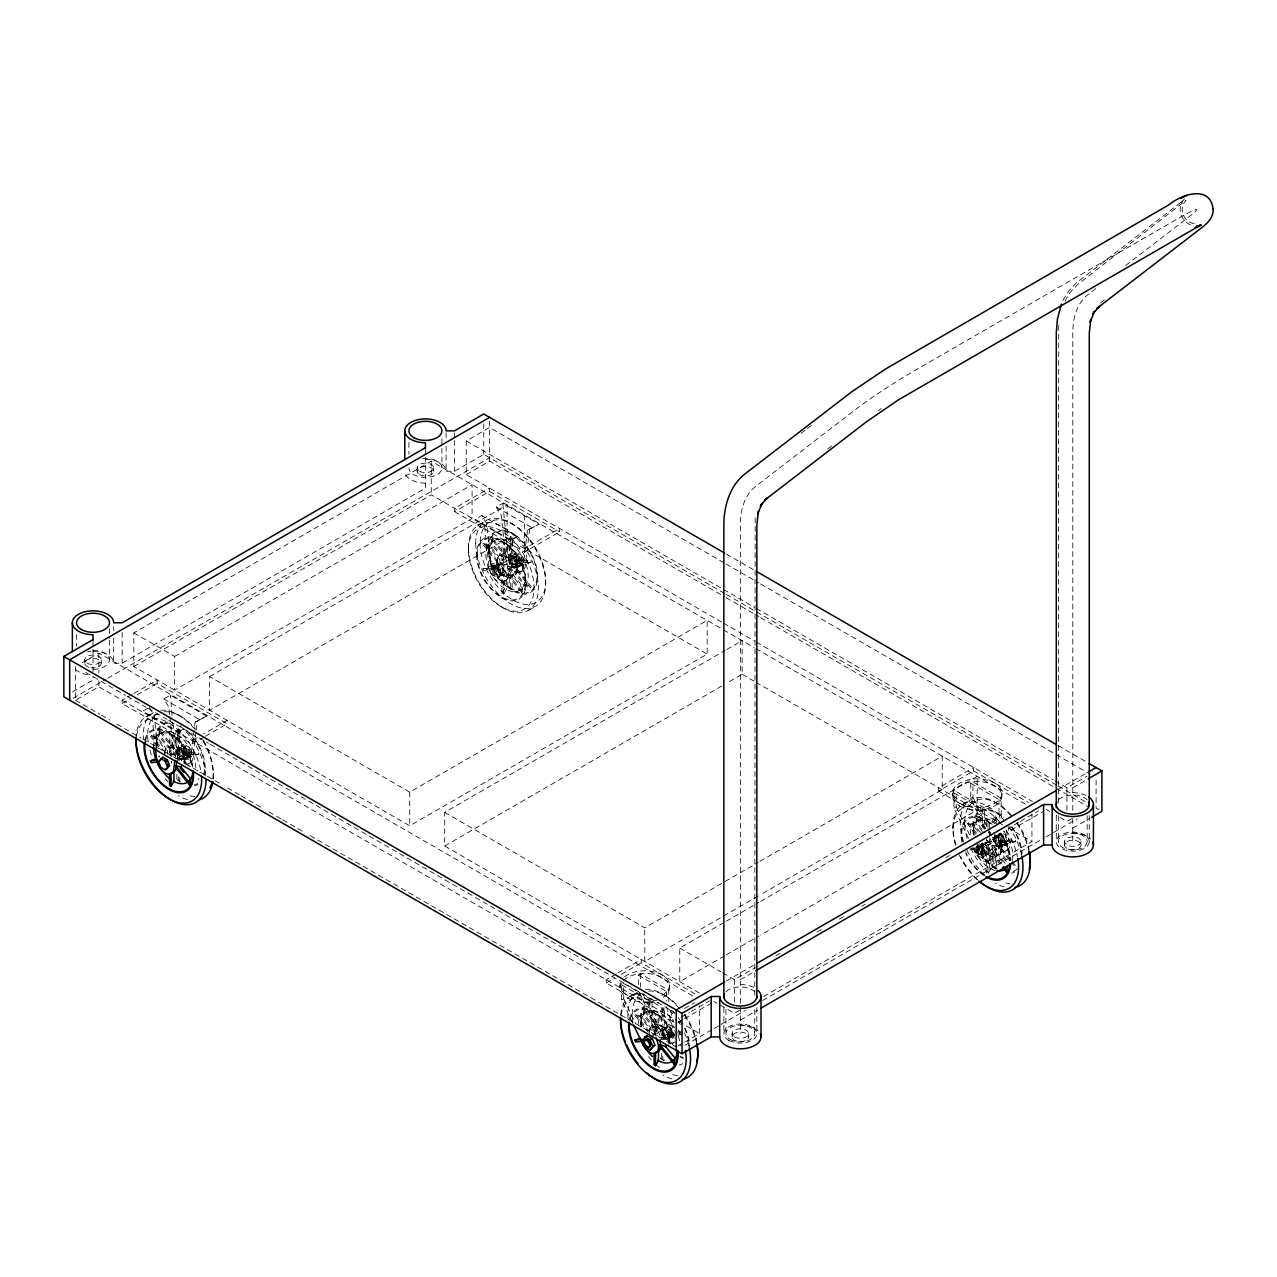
<?xml version="1.0" encoding="UTF-8"?>
<svg xmlns="http://www.w3.org/2000/svg" width="1277" height="1277" viewBox="0 0 1277 1277"><rect width="100%" height="100%" fill="white"/><g stroke="black" fill="none" stroke-linecap="round" stroke-linejoin="round"><path stroke-width="0.75" stroke-dasharray="5 3.75" d="M159.178 731.194L158.795 736.015L168.261 747.795L173.704 749.248L174.422 748.226L159.912 730.157L159.178 731.194L173.704 749.248M159.912 730.157L159.513 734.977L168.979 746.758L174.422 748.226M164.956 754.308L165.34 749.487L155.874 737.707L150.718 735.616L156.608 736.669L166.074 748.45L165.675 753.27L151.165 735.201M184.096 763.79L184.367 760.581L189.204 766.599M491.597 539.277L491.198 544.098L500.68 555.878L506.123 557.331L506.841 556.293L492.331 538.24L491.597 539.277L506.123 557.331M492.331 538.24L491.932 543.06L501.398 554.841L506.841 556.293M497.376 562.391L497.759 557.554L488.293 545.774L483.137 543.699L489.011 544.736L498.493 556.517L497.376 562.391L482.85 544.321M516.052 569.702L515.669 574.522L525.134 586.303L530.578 587.755L531.296 586.718L516.786 568.664L516.052 569.702L530.578 587.755M516.786 568.664L516.387 573.485L525.853 585.265L531.296 586.718M507.304 574.746L521.83 592.815L522.213 587.979L512.747 576.198L507.304 574.746L510.72 569.191L512.173 570.037L512.173 589.399L510.72 588.553L510.72 569.191M521.83 592.815L522.947 586.941L513.482 575.161L508.038 573.708L507.799 586.877L512.907 589.926M643.72 1010.49L643.321 1015.311L652.802 1027.091L658.246 1028.56L658.964 1027.522L644.454 1009.453L643.72 1010.49L658.246 1028.56M644.454 1009.453L644.055 1014.273L653.521 1026.054L658.964 1027.522M649.498 1033.604L649.881 1028.783L640.415 1017.003L635.26 1014.928L641.134 1015.965L650.616 1027.746L650.216 1032.566L635.707 1014.513M668.637 1043.101L668.909 1039.877L673.745 1045.895M755.154 517.744L754.771 995.661M991.383 835.605L976.873 817.535L975.74 823.394L984.04 833.705M976.873 817.535L976.474 822.356L984.759 832.668M1011.001 859.996L1001.328 847.96L1000.194 853.818L1007.298 862.661M1001.328 847.96L1000.929 852.781L1008.032 861.624M1058.713 325.427L1058.362 803.728M175.316 756.543L178.349 731.785L183.824 729.071M177.04 759.081L180.536 730.524M169.618 714.769L168.787 706.915L163.839 698.998L170.4 695.215L206.619 716.126L195.11 722.112L190.688 758.283A12.371 7.135 60 0 1 186.314 764.508M195.908 732.264L192.875 757.022A12.371 7.135 60 0 1 184.127 762.066M196.131 730.364L197.296 720.851M517.903 536.42L512.955 538.607L508.533 574.778A12.371 7.135 60 0 1 499.786 579.838A12.371 7.135 60 0 1 491.038 564.673L486.617 523.41L481.668 515.509L475.108 519.292L511.343 540.203L517.903 536.42L481.668 515.509M527.529 530.194L523.107 566.365A12.371 7.135 60 0 1 514.36 571.41A12.371 7.135 60 0 1 505.612 556.261L501.207 514.998L496.258 507.081L502.819 503.298L539.038 524.208L527.529 530.194L539.038 524.208M529.716 528.933L525.294 565.104A12.371 7.135 60 0 1 516.547 570.149A12.371 7.135 60 0 1 507.799 555L502.819 503.298M158.795 757.181L159.178 755.713L159.465 756.67M183.633 753.526L183.249 754.994L192.715 754.148L198.158 752.233L198.877 754.116L193.434 756.032L183.968 756.878L183.633 753.526L198.158 752.233M189.411 757.293L189.794 755.824L180.328 756.67L174.885 758.586L189.411 757.293L190.129 759.161L177.423 760.294M190.129 759.161L190.528 757.708L181.063 758.554L175.619 760.469M491.597 563.795L491.198 565.248L500.68 564.402L506.123 562.503L506.841 564.386L501.398 566.286L491.932 567.132L491.597 563.795L506.123 562.503M498.094 569.43L497.759 566.094L488.293 566.94L482.85 568.856L483.584 570.723L498.094 569.43L498.493 567.978L489.011 568.824L483.584 570.723M516.052 561.609L515.669 563.077L525.134 562.231L530.578 560.316L531.296 562.199L525.853 564.099L516.387 564.945L516.052 561.609L530.578 560.316M522.548 567.243L522.213 563.907L512.747 564.753L507.304 566.669L508.038 568.536L522.548 567.243L522.947 565.791L513.482 566.637L508.038 568.536M673.617 1032.343L668.174 1032.838L667.775 1034.29L673.458 1033.779M668.174 1032.838L668.51 1036.174L674.192 1035.663M969.929 849.859L982.636 848.726L982.3 845.39M982.636 848.726L983.035 847.274L973.553 848.12L968.126 850.035M1000.593 840.92L1000.194 842.373L1009.676 841.527L1015.119 839.612L1015.838 841.495L1010.394 843.411L1000.929 844.257L1000.593 840.92L1015.119 839.612M1007.09 846.539L1006.755 843.203L997.289 844.049L991.846 845.965L992.58 847.848L1007.09 846.539L1007.489 845.087L998.007 845.933L992.58 847.848M184.367 760.581L183.633 761.619L186.059 764.62M198.877 778.635L198.158 779.672M668.909 1039.877L668.174 1040.915L670.601 1043.932M975.851 834.152L967.391 823.617L968.126 822.58L973.553 824.048L981.853 834.36M1005.111 863.3L998.007 854.473L992.58 853.004L991.846 854.042L1000.322 864.577M1062.991 300.334L1068.737 290.853L1076.272 282.983L1181.113 202.165M1064.89 301.18L1070.334 292.162L1077.74 284.452L1186.03 200.25C1177.362 209.348 1184.402 224.066 1197.219 223.938M178.301 728.513L178.301 747.875L179.754 748.721L179.754 729.359L178.301 728.513L175.38 733.557L175.38 746.183L180.488 749.024M179.754 729.359L176.849 734.403L176.849 747.029M145.594 740.197A34.016 19.65 60 0 1 168.819 733.03L173.927 736.095L173.927 748.721L171.006 753.765L169.554 752.919L172.475 747.875L172.475 735.249M510.72 536.595L507.799 541.64L507.799 554.266L512.173 556.788L512.173 537.425L510.72 536.595L510.72 555.958L512.173 556.788M512.173 537.425L509.268 542.486L509.268 555.112M501.238 541.113L506.346 544.162L506.346 556.788L503.425 561.848L501.973 561.002L504.894 555.958L504.894 543.332M512.173 570.037L509.268 575.097L509.268 587.723M501.238 573.932L506.346 576.773L506.346 589.399L503.425 594.459L501.973 593.613L504.894 588.553L504.894 575.927M662.843 1007.808L659.922 1012.869L659.922 1025.495L664.295 1028.017L664.295 1008.654L662.843 1007.808L662.843 1027.171L664.295 1028.017M664.295 1008.654L661.39 1013.699L661.39 1026.325M653.361 1012.326L658.469 1015.391L658.469 1028.017L655.548 1033.061L654.095 1032.231L657.017 1027.171L657.017 1014.545M996.714 822.548L996.714 816.737L995.262 815.891L992.341 820.935L992.341 824.543M993.809 821.781L996.714 816.737M995.262 848.503L992.341 853.547L992.341 866.173L996.714 868.695L996.714 849.349L995.262 848.503L995.996 868.392M996.714 849.349L993.809 854.393L993.809 867.019M179.035 749.024L183.776 744.124L188.868 747.077L191.422 753.653L188.868 757.277L186.681 758.554L181.589 755.601L179.035 749.024L183.776 744.124M186.681 758.554L191.422 753.653M491.038 569.734L495.412 565.36L499.786 567.882L501.973 573.517L499.786 576.629L497.599 577.89L493.225 575.368L491.038 569.734L495.412 565.36M511.454 557.107L516.179 552.207L521.287 555.16L523.841 561.736L521.287 565.36L519.101 566.621L513.992 563.684L511.454 557.107L516.179 552.207M497.599 577.89L501.973 573.517M519.101 566.621L523.841 561.736M668.669 1024.377L666.482 1027.49L668.669 1033.125L673.043 1035.647L670.856 1036.908L666.482 1034.386L664.295 1028.751L668.669 1024.377L673.043 1026.9L674.687 1031.13M670.856 1036.908L675.23 1032.534M981.295 844.704L984.695 846.667L987.249 853.244L982.508 858.128L977.4 855.191L974.846 848.614L979.587 843.714M996.714 836.818L1001.088 832.444L1005.462 834.982L1007.649 840.617L1005.462 843.73L1003.275 844.991L998.901 842.469L996.714 836.818L1001.088 832.444M982.508 858.128L987.249 853.244M1003.275 844.991L1007.649 840.617M1184.497 198.845C1176.005 208.231 1180.634 222.421 1193.021 225.662M683.147 1058.569L680.274 1055.967M1180.826 202.452L1182.678 200.856M801.11 433.318L805.819 429.695M807.383 428.481L812.108 424.858M827.656 449.057L832.365 445.434M1095.794 288.522L1087.956 294.572A89.182 51.495 60 0 0 1072.776 333.185L1072.776 811.709M1125.612 265.568L1189.956 216.036A49.484 3.097 -32.5 0 0 1177.745 218.702L915.306 370.218A49.484 3.097 -32.5 0 0 857.537 407.954L755.537 486.489A89.182 51.495 60 0 0 740.357 525.102L740.357 1033.54M1100.487 303L1105.196 299.377M878.225 410.763L881.353 408.608M82.175 662.683L98.84 653.058L694.353 996.874M209.651 676.634L507.081 504.91L507.081 538.591L209.651 710.299L209.651 676.634L409.709 792.139L707.139 620.414L707.139 654.095L409.709 825.804L133.83 666.53L133.83 632.865L431.259 461.141L754.212 647.599M721.713 622.107L466.249 474.613L466.249 440.948L489.586 427.476L724.33 562.997M72.422 691.879L93.013 680.002L93.013 676.156M93.013 651.238A20.655 11.924 0 0 1 113.669 663.162L122.177 663.162L425.433 488.085L425.433 457.294M425.433 459.321A20.655 11.924 0 0 1 446.088 471.245L454.58 471.245L483.744 454.404L724.586 593.454M73.14 698.2L105.975 679.252M107.699 678.247L489.586 457.773M75.519 666.53L75.519 700.195L98.84 686.739L677.081 1020.578M133.83 666.53L431.259 494.806L707.139 654.095M466.249 474.613L489.586 461.141L724.33 596.678M174.662 656.426L472.091 484.717L472.091 518.382L174.662 690.107L174.662 656.426L133.83 632.865M132.169 694.433L122.177 700.195L122.177 703.563L192.157 743.98L203.809 737.244M133.83 693.475L157.167 680.002L157.167 683.371L227.146 723.772L227.146 720.404L203.809 733.876M122.177 703.563L130.493 698.758M137.166 694.911L157.167 683.371M489.586 491.453L489.586 488.085L454.58 508.278L454.58 511.646L489.586 491.453L559.565 531.855L559.565 528.486L524.576 548.679M147.621 708.368L142.689 711.209L178.924 732.12L183.84 729.279M146.264 716.684L153.559 712.486A49.484 28.573 60 0 0 143.439 738.729M478.683 524.767L485.978 520.569M512.955 538.607L510.768 539.868L506.346 576.039A12.371 7.135 60 0 1 497.599 581.099A12.371 7.135 60 0 1 488.852 565.95L484.43 524.671M195.11 722.112L206.619 716.126M177.391 748.721L178.86 747.875M496.689 564.37L498.158 563.524M509.81 556.804L511.279 555.958M197.153 737.723L192.157 740.612L192.157 743.98M170.017 755.361L184.989 746.71M495.54 567.419L517.408 554.793M205.485 736.27L227.146 723.772M454.58 511.646L524.576 552.047L559.565 531.855M181.589 745.401L186.681 748.338L188.868 747.077M513.992 553.468L519.101 556.421L521.287 555.16M493.225 566.621L497.599 569.143L499.786 567.882M493.225 575.368L495.412 574.107L499.786 576.629M181.589 755.601L183.776 754.34L188.868 757.277M513.992 563.684L516.179 562.423L521.287 565.36M179.211 759.576L189.108 753.861M499.658 574.57L521.527 561.944M183.585 759.432L185.037 758.586M502.883 575.081L504.335 574.251M516.004 567.515L517.456 566.669M188.134 763.949L190.321 762.688M503.776 581.705L505.963 580.444M520.553 572.032L522.74 570.771M528.167 610.486L535.462 606.272M699.237 992.963L444.699 846.012L444.699 812.348L724.937 650.552M726.661 649.562L742.129 640.623L742.129 674.288L726.661 683.227M444.699 846.012L724.937 684.217M444.699 812.348L644.773 927.852L758.235 862.342M759.959 861.337L942.203 756.128L942.203 789.793L759.959 895.017M616.216 973.888L606.224 979.667L606.224 983.035L672.787 1021.472M617.876 972.93L641.214 959.458L641.214 962.826L695.837 994.368M606.224 983.035L614.556 978.214M621.213 974.367L641.214 962.826M973.633 770.909L973.633 767.541L938.643 787.749L938.643 791.117L973.633 770.909L1028.24 802.451M758.235 896.007L644.773 961.517L644.773 927.852M724.458 955.914L679.763 981.726L679.763 948.045L724.458 922.249M726.182 921.244L758.841 902.392M760.565 901.402L977.192 776.336L977.192 810.001L760.565 935.067M632.706 1023.244L621.548 1000.019L621.548 984.822L623.735 983.561L651.988 999.859L651.988 1015.071L658.405 1036.669M638.324 984.631L638.324 975.133L640.511 973.872L668.765 990.186L668.765 1001.583M968.557 838.462L953.967 808.102L953.967 792.905L956.154 791.644L984.407 807.942L984.407 823.138L986.02 828.55M985.317 828.789L970.743 798.412L970.743 783.216L972.93 781.955L1001.184 798.269L1001.184 813.465L1002.253 817.072M621.548 1000.019L623.735 998.758L623.735 983.561M953.967 808.102L956.154 806.841L956.154 791.644M970.743 798.412L972.93 797.151L972.93 781.955M630.806 995.996L638.101 991.782A49.484 28.573 60 0 0 628.156 1019.876M963.225 804.079L970.52 799.865M726.182 954.925L758.841 936.057M621.548 984.822L649.801 1001.136L651.988 999.859M638.324 975.133L666.578 991.447L668.765 990.186M953.967 792.905L982.221 809.203L984.407 807.942M970.743 783.216L998.997 799.53L1001.184 798.269M655.149 1034.338L649.801 1016.332L651.988 1015.071M983.29 828.007L982.221 824.415L984.407 823.138M1000.067 818.334L998.997 814.726L1001.184 813.465M726.31 981.039L755.681 964.071M1058.074 789.489L1087.461 772.537M684.536 1008.527L694.528 1002.748M722.543 972.755L734.514 979.667L755.154 967.758M775.777 955.834L780.933 952.865M817.041 932.018L822.196 929.049M839.388 919.121L844.544 916.136M861.736 906.207L865.183 904.228M945.986 857.569L949.418 855.59M1054.85 780.774L1066.933 787.749L1086.935 776.193M740.357 979.667L755.856 970.712M1072.776 787.749L1086.488 779.816M661.933 1028.017L663.402 1027.171M981.231 843.682L982.683 842.836A6.193 3.576 60 0 0 983.928 851.695A6.193 3.576 60 0 0 990.138 851.152A6.193 3.576 60 0 0 984.647 842.66M995.805 835.254L994.352 836.1A6.193 3.576 60 0 1 1001.551 842.102A6.193 3.576 60 0 1 997.066 846.268A6.193 3.576 60 0 1 993.666 836.738M681.2 1017.178L689.532 1012.374M691.192 1011.416L709.533 1000.833M1018.615 822.372L1008.622 828.15L1008.622 831.519L1043.612 811.31M1020.275 821.414L1038.616 810.831M664.295 1028.751L666.482 1027.49M651.302 1036.541L666.61 1027.698M977.16 848.407L999.029 835.781M677.864 1022.478L682.86 1019.589M684.536 1018.631L711.193 1003.227L707.777 1001.264M977.4 844.975L982.508 847.928L984.695 846.667M666.482 1025.639L670.856 1028.161L673.043 1026.9M998.901 833.721L1003.275 836.243L1005.462 834.982M666.482 1034.386L668.669 1033.125M998.901 842.469L1001.088 841.192L1005.462 843.73M977.4 855.191L979.587 853.93L984.695 856.867M663.753 1038.871L670.728 1034.849M981.279 855.542L1003.147 842.916M668.126 1038.728L669.579 1037.898M987.424 854.393L988.877 853.547M1000.545 846.811L1001.998 845.965M672.676 1043.245L674.863 1041.984M988.318 861.001L990.505 859.74M1005.095 851.328L1007.282 850.067M677.864 1046.039L682.86 1043.149M684.536 1042.192L699.525 1033.54L699.525 1005.813M739.67 1010.362L734.514 1013.331L713.987 1001.487M763.742 996.459L1031.944 841.623L1031.944 813.88M1071.93 818.525L1066.933 821.414L1056.574 815.428M684.839 1045.384L712.486 1029.422M714.21 1028.416L719.398 1025.431M721.122 1024.425L745.321 1010.474M762.592 1000.498L1044.251 837.872M1045.991 836.882L1077.086 818.924M740.357 1020.068L757.58 1010.123M1072.776 828.15L1089.919 818.238M170.064 755.697L173.704 754.42L174.422 756.303L170.799 756.622M976.474 846.428L985.94 845.582L991.383 843.682L990.665 841.798L981.422 844.049M679.061 1032.806L682.7 1031.545M660.161 1039.765L665.588 1037.85L673.171 1037.179M677.975 1035.328L683.418 1033.412M492.331 565.679L506.841 564.386M516.786 563.492L531.296 562.199M482.85 568.856L497.376 567.547M507.304 566.669L521.83 565.36M170.064 754.739L173.704 754.42M184.367 755.409L198.877 754.116M985.206 842.293L990.665 841.798M980.497 844.656L991.383 843.682M1001.328 842.788L1015.838 841.495M976.458 847.337L981.917 846.859M991.846 845.965L1006.372 844.672M652.786 1034.21L658.246 1033.716L658.964 1035.599L655.34 1035.918M675.437 1032.183L680.88 1031.704M668.909 1034.705L679.795 1033.747M674.336 1035.136L664.87 1035.982L659.427 1037.882L673.953 1036.589M663.785 1039.446L672.867 1038.632M967.391 823.617L972.835 825.086L981.119 835.381M991.846 854.042L997.289 855.51L1004.392 864.337M679.795 1056.973L683.418 1057.947L681.008 1054.93M995.262 835.254L996.714 836.1M986.514 840.298L987.967 841.144M726.31 554.042L755.681 571.011M1058.074 745.592L1087.461 762.561M726.054 564.003L758.857 582.935M760.581 583.94L1090.271 774.277M466.249 440.948L721.713 588.426M723.436 589.431L754.515 607.373M756.239 608.363L1053.126 779.768M726.31 594.459L1056.35 785.004M1058.074 785.993L1087.461 802.962M1099.018 809.634L1096.097 807.942L1096.097 777.166M726.054 597.668L758.857 616.599M760.581 617.605L1088.547 806.952M723.436 623.096L754.515 641.038M756.239 642.028L1032.423 801.477M1046.23 809.458L1049.678 811.454M755.936 648.588L1026.82 804.989M496.258 507.081L532.477 527.992M995.262 802.307L997.449 803.568M510.72 523.011L512.907 524.272M742.129 674.288L754.212 681.264M755.936 682.253L1003.499 825.197M1007.984 827.783L1031.944 841.623M938.643 791.117L994.959 823.633M985.78 820.409L990.888 823.473M994.528 834.727L997.449 836.403M508.533 554.585L512.907 557.107M985.78 853.244L990.888 856.069L990.888 868.695L987.967 873.755L987.967 854.393L986.514 853.547L986.514 872.909L989.436 867.865L989.436 855.239M993.075 866.716L997.449 869.238M501.238 606.767L503.425 608.028M679.763 948.045L720.835 971.765M163.839 698.998L200.058 719.925M662.843 994.24L665.03 995.501M178.301 714.928L180.488 716.189M85.878 672.516L125.577 695.438M127.301 696.428L146.28 707.394M148.004 708.384L167 719.35M168.724 720.34L208.422 743.262M210.146 744.268L674.479 1012.342M678.821 1021.584L699.525 1033.54M660.656 1025.798L665.03 1028.32M75.519 700.195L99.686 714.146M101.41 715.152L110.03 720.132M116.941 724.123L141.108 738.074M142.832 739.064L156.64 747.045M158.364 748.035L179.083 759.991M185.979 763.981L198.063 770.957M199.787 771.947L220.506 783.918M227.418 787.893L239.501 794.869M241.225 795.874L261.929 807.83M268.84 811.821L280.924 818.796M282.648 819.786L303.367 831.742M310.263 835.733L676.203 1047.012M660.656 1058.633L664.295 1060.628L664.295 1056.749M1012.214 861.512L1015.838 866.029L1015.119 867.051L1011.48 862.55M976.139 818.573L984.615 829.108M1000.593 848.997L1010.267 861.033M968.126 822.58L976.586 833.131M992.58 853.004L1002.253 865.056M483.584 543.284L498.094 561.353M508.038 573.708L522.548 591.778M634.972 1015.55L648.285 1032.103M150.431 736.238L160.104 748.29M149.249 707.426L154.198 715.328L157.566 746.774M972.93 797.151L991.798 836.451M989.611 837.712L991.335 841.288A12.371 7.135 60 0 0 1003.275 851.887A12.371 7.135 60 0 0 1006.484 839.931L1003.802 830.928M956.154 806.841L970.743 837.201M972.851 847.401L974.559 850.977A12.371 7.135 60 0 0 986.514 861.56A12.371 7.135 60 0 0 989.707 849.62L986.498 838.813M643.081 994.432L661.103 1031.944A12.371 7.135 60 0 0 673.043 1042.543M639.186 992.117L658.916 1033.205A12.371 7.135 60 0 0 662.109 1038.76M623.735 998.758L635.754 1023.771M1003.275 836.243L1005.462 841.878M998.901 835.557L1001.088 841.192M982.508 847.928L985.062 854.505M977.033 847.353L979.587 853.93M519.101 556.421L521.654 562.997M513.641 555.846L516.179 562.423M497.599 569.143L499.786 574.778M493.225 568.473L495.412 574.107M670.856 1028.161L673.043 1033.795M186.681 748.338L189.235 754.915M181.222 747.763L183.776 754.34M1005.989 829.667L1008.67 838.67A12.371 7.135 60 0 1 1005.462 850.626A12.371 7.135 60 0 1 993.522 840.027M989.228 839.356L991.894 848.359A12.371 7.135 60 0 1 988.701 860.299A12.371 7.135 60 0 1 976.745 849.716M670.361 1010.793L673.57 1021.584M666.578 1006.643L673.522 1030.06M172.028 715.471L170.4 695.215M172.858 723.341L175.38 746.917A12.371 7.135 60 0 0 181.877 760.422M169.841 716.732L173.193 748.178A12.371 7.135 60 0 0 175.763 756.798M152.011 716.589L155.171 746.071M1089.265 815.7L1089.265 841.623A16.489 9.53 0 0 1 1064.523 849.859A16.489 9.53 0 0 1 1064.523 833.37A16.489 9.53 0 0 1 1089.265 841.623M1087.19 815.7L1087.19 841.623A14.414 8.316 0 0 1 1065.561 848.822A14.414 8.316 0 0 1 1065.561 834.408A14.414 8.316 0 0 1 1087.19 841.623M1081.012 841.623A8.253 4.757 0 0 1 1068.641 845.741A8.253 4.757 0 0 1 1068.641 837.489A8.253 4.757 0 0 1 1081.012 841.623L1081.012 844.991A8.253 4.757 0 0 1 1068.641 849.109A8.253 4.757 0 0 1 1068.641 840.857A8.253 4.757 0 0 1 1081.012 844.991M1072.776 818.525L1072.776 841.623M1066.933 787.749L1066.933 811.518M1064.523 841.623L1064.523 844.991M1058.362 815.684L1058.362 841.623M1056.271 815.684L1056.271 841.623M1009.836 857.027L1009.836 860.395M1001.934 793.161L1001.934 795.81M1001.822 843.985L1001.822 849.029M998.997 799.53L998.997 814.726M995.262 815.891L995.262 821.702M989.436 822.627L989.436 829.842M989.436 831.646L989.436 835.254M987.967 827.592L987.967 821.781L986.514 820.935L986.514 826.746M982.221 809.203L982.221 824.415M973.393 827.56L973.393 832.62A27.839 16.074 60 0 1 996.922 823.904M952.977 826.73L952.977 829.252M952.45 793.161L952.45 795.81M756.846 1007.617L756.846 1033.54M754.771 1009.612L754.771 1033.54M748.593 1033.54L748.593 1036.908A8.253 4.757 0 0 1 736.222 1041.026A8.253 4.757 0 0 1 736.222 1032.774A8.253 4.757 0 0 1 748.593 1036.908M734.514 979.667L734.514 1003.435M732.104 1033.54L732.104 1036.908M725.943 1009.612L725.943 1033.54M723.851 1007.617L723.851 1033.54M669.515 985.094L669.515 987.728M669.403 1035.902L669.403 1040.947M666.578 991.447L666.578 1000.945M662.843 1055.903L662.843 1059.782M661.39 1053.525L661.39 1058.936M655.548 1033.061L655.548 1013.699L654.095 1012.869L654.095 1032.231M649.801 1001.136L649.801 1016.332M640.974 1019.493L640.974 1024.537A27.839 16.074 60 0 1 653.122 1010.554A27.839 16.074 60 0 1 674.575 1027.857M640.511 973.872L640.511 987.169M620.031 985.094L620.031 987.728M545.71 581.099L545.71 583.621M525.294 577.731L525.294 582.775M524.576 515.014L524.576 552.047M517.281 564.673L517.281 569.734M503.425 561.848L503.425 542.486L501.973 541.64L501.973 561.002M503.425 594.459L503.425 575.097L501.973 574.251L501.973 593.613M496.865 561.305A12.371 7.135 60 0 0 509.986 577.635A12.371 7.135 60 0 0 509.986 560.14A12.371 7.135 60 0 0 496.865 561.305L496.865 566.365A6.193 3.576 60 0 0 503.425 574.522A6.193 3.576 60 0 0 503.425 565.775A6.193 3.576 60 0 0 496.865 566.365M489.586 421.218L489.586 461.141M488.852 548.264A34.016 19.65 60 0 0 524.943 593.151A34.016 19.65 60 0 0 524.943 545.04A34.016 19.65 60 0 0 488.852 548.264L488.852 553.324A27.839 16.074 60 0 0 518.366 590.038A27.839 16.074 60 0 0 518.366 550.674A27.839 16.074 60 0 0 488.852 553.324M483.744 423.629L483.744 454.404M468.436 547.418A49.484 28.573 60 0 0 520.92 612.721A49.484 28.573 60 0 0 520.92 542.741A49.484 28.573 60 0 0 468.436 547.418L468.436 549.956A46.387 26.785 60 0 0 517.648 611.156A46.387 26.785 60 0 0 517.648 545.55A46.387 26.785 60 0 0 468.436 549.956M454.58 432.759L454.58 438.538M454.58 440.453L454.58 471.245M446.088 432.759L446.088 438.538M446.088 446.232L446.088 471.245M441.922 438.634L441.922 446.439M441.922 448.387L441.922 467.877M433.669 467.877L433.669 471.245M431.259 461.141L431.259 494.806M425.433 449.6L425.433 456.24M417.18 467.877L417.18 471.245M409.709 792.139L409.709 825.804M408.927 442.528L408.927 454.229M213.291 773.016L213.291 775.538M184.862 756.607L184.862 761.651A12.371 7.135 60 0 0 174.965 745.928A12.371 7.135 60 0 0 167.67 754.34M179.754 777.454L179.754 781.316M178.301 776.608L178.301 780.486M176.849 774.229L176.849 779.64M171.006 753.765L171.006 734.403L169.554 733.557L169.554 752.919M156.433 740.181L156.433 745.241M122.177 632.386L122.177 663.162M113.669 626.608L113.669 630.455M113.669 638.149L113.669 663.162M109.503 628.603L109.503 638.356M109.503 640.304L109.503 659.794A16.489 9.53 0 0 1 93.013 669.324M101.25 659.794L101.25 663.162M98.84 653.058L98.84 672.867M98.84 680.785L98.84 686.739M93.013 641.517L93.013 647.295M93.013 649.211L93.013 674.224M84.761 659.794L84.761 663.162M76.508 634.461L76.508 646.146M425.433 483.169A20.655 11.924 0 0 1 404.777 471.245M87.666 674.687A20.655 11.924 0 0 1 73.06 666.259M87.666 651.653A20.655 11.924 0 0 1 91.21 651.286M88.879 667.28A8.253 4.757 0 0 1 88.273 659.267A8.253 4.757 0 0 1 101.138 662.332A8.253 4.757 0 0 1 90.875 667.759M93.013 650.28A16.489 9.53 0 0 1 109.503 659.794M422.559 458.507A16.489 9.53 0 0 1 441.81 466.775A16.489 9.53 0 0 1 426.39 477.39A16.489 9.53 0 0 1 408.927 467.877M726.07 991.734A16.489 9.53 0 0 1 754.643 991.734M740.357 984.567A20.655 11.924 0 0 1 754.962 988.063M1058.489 799.817A16.489 9.53 0 0 1 1087.062 799.817M1072.776 792.65A20.655 11.924 0 0 1 1087.381 796.146M1072.776 833.051A20.655 11.924 0 0 1 1090.654 839.021M740.357 1024.984A20.655 11.924 0 0 1 758.235 1030.938M977.288 879.869A46.387 26.785 60 0 1 958.005 852.302M955.483 845.182A46.387 26.785 60 0 1 963.624 807.463A46.387 26.785 60 0 1 1000.945 823.346M1006.244 830.385A46.387 26.785 60 0 1 1017.466 856.675M977.671 879.598A49.484 28.573 60 0 1 960.623 856.324M955.898 844.576A49.484 28.573 60 0 1 964.167 803.568A49.484 28.573 60 0 1 1004.329 820.648M1008.75 826.411A49.484 28.573 60 0 1 1021.776 855.989M1004.313 886.972A49.484 28.573 60 0 1 995.262 883.125M984.95 875.383A49.484 28.573 60 0 1 965.62 847.098M963.736 842.054A49.484 28.573 60 0 1 970.983 799.61A49.484 28.573 60 0 1 1011.623 816.45M1017.083 823.729A49.484 28.573 60 0 1 1029.054 851.775M1009.995 883.7A46.387 26.785 60 0 1 1005.941 882.95M988.957 873.149A46.387 26.785 60 0 1 969.674 845.566M967.136 838.446A46.387 26.785 60 0 1 975.293 800.727A46.387 26.785 60 0 1 1012.597 816.61M1016.923 822.212A46.387 26.785 60 0 1 1029.134 849.939M995.884 868.264A34.016 19.65 60 0 1 976.618 843.315M974.207 835.222A34.016 19.65 60 0 1 1003.674 818.222M1011.592 827.145A34.016 19.65 60 0 1 1021.504 855.351M1017.162 868.759A34.016 19.65 60 0 1 1011.24 872.175M996.491 868.344A27.839 16.074 60 0 1 976.027 845.502M1004.009 831.391A27.839 16.074 60 0 1 1012.086 860.842M995.342 835.525A12.371 7.135 60 0 1 999.252 854.696A12.371 7.135 60 0 1 984.631 841.719M988.701 832.7A12.371 7.135 60 0 1 990.808 832.923M992.421 837.217A12.371 7.135 60 0 1 996.347 856.372A12.371 7.135 60 0 1 981.71 843.395M995.246 870.563A27.839 16.074 60 0 1 973.106 847.194M970.472 834.296A27.839 16.074 60 0 1 995.246 826.65M1001.088 833.067A27.839 16.074 60 0 1 1009.548 860.81M984.216 875A34.016 19.65 60 0 1 965.604 851.663M962.539 841.958A34.016 19.65 60 0 1 992.006 824.958M999.923 833.881A34.016 19.65 60 0 1 1009.788 860.235M995.837 869.078A35.054 20.24 60 0 1 977.4 846.699M973.505 835.046A35.054 20.24 60 0 1 1003.866 817.519M1012.007 826.714A35.054 20.24 60 0 1 1022.175 853.866M1014.976 871.808A35.054 20.24 60 0 1 1011.655 873.101M984.168 875.814A35.054 20.24 60 0 1 965.731 853.435M961.836 841.782A35.054 20.24 60 0 1 992.197 824.256M1000.354 833.45A35.054 20.24 60 0 1 1010.522 860.602M982.141 843.395A6.193 3.576 60 0 1 988.43 849.684A6.193 3.576 60 0 1 985.078 854.441A6.193 3.576 60 0 1 979.954 846.507M980.097 845.278A6.193 3.576 60 0 1 980.544 844.32M620.957 1015.47A46.387 26.785 60 0 1 673.825 1022.302M678.231 1029.741A46.387 26.785 60 0 1 681.152 1035.998M620.75 1014.545A49.484 28.573 60 0 1 644.741 994.176M669.547 1009.899A49.484 28.573 60 0 1 673.043 1013.954M678.39 1021.408A49.484 28.573 60 0 1 680.29 1024.569M684.472 1032.79A49.484 28.573 60 0 1 689.357 1047.906M671.894 1078.889A49.484 28.573 60 0 1 662.843 1075.042M645.348 989.547A49.484 28.573 60 0 1 679.204 1008.367M684.664 1015.646A49.484 28.573 60 0 1 696.635 1043.692M677.576 1075.617A46.387 26.785 60 0 1 670.17 1073.749M659.331 1067.38A46.387 26.785 60 0 1 656.538 1065.066M651.158 1059.687A46.387 26.785 60 0 1 648.62 1056.717M633.009 1023.1A46.387 26.785 60 0 1 641.836 993.203M648.62 991.096A46.387 26.785 60 0 1 677.576 1005.622M684.504 1014.146A46.387 26.785 60 0 1 696.715 1041.872M663.465 1060.197A34.016 19.65 60 0 1 660.337 1057.899M641.788 1027.155A34.016 19.65 60 0 1 658.804 1002.956M671.255 1010.139A34.016 19.65 60 0 1 675.964 1014.944M678.119 1017.641A34.016 19.65 60 0 1 682.046 1023.547M684.488 1028.288A34.016 19.65 60 0 1 689.085 1047.268M678.31 1036.03A27.839 16.074 60 0 1 680.29 1045.767M651.908 1030.842A12.371 7.135 60 0 1 662.923 1027.458A12.371 7.135 60 0 1 668.238 1045.32M649.291 1030.092A12.371 7.135 60 0 1 657.735 1027.49A12.371 7.135 60 0 1 666.195 1039.845M638.133 1024.282A27.839 16.074 60 0 1 653.473 1012.932A27.839 16.074 60 0 1 674.783 1036.062M630.136 1019.509A34.016 19.65 60 0 1 650.232 1010.761A34.016 19.65 60 0 1 674.192 1038.249M641.086 1026.963A35.054 20.24 60 0 1 655.548 1001.455M685.079 1028.129A35.054 20.24 60 0 1 689.756 1045.799M682.557 1063.725A35.054 20.24 60 0 1 679.236 1065.034M629.417 1018.886A35.054 20.24 60 0 1 648.844 1009.357A35.054 20.24 60 0 1 673.426 1034.865M623.336 980.576A24.742 14.286 0 0 1 659.826 976.394A24.742 14.286 0 0 1 662.268 997.832M657.144 1000.099A24.742 14.286 0 0 1 628.045 998.263A24.742 14.286 0 0 1 622.346 981.694M624.501 976.889A24.742 14.286 0 0 1 662.268 974.989A24.742 14.286 0 0 1 658.964 996.794M651.174 998.885A24.742 14.286 0 0 1 620.877 981.39M674.064 1041.952A12.371 7.135 60 0 1 668.749 1043.596M171.645 761.571A4.118 2.378 60 0 1 171.645 763.311M171.15 761.315A6.193 3.576 60 0 1 171.597 762.784M194.998 796.417A46.387 26.785 60 0 1 188.98 795.571M167.941 781.827A46.387 26.785 60 0 1 165.34 778.922M151.388 754.771A46.387 26.785 60 0 1 149.664 749.216M148.18 742.017A46.387 26.785 60 0 1 157.294 713.891M164.079 711.8A46.387 26.785 60 0 1 195.636 729.231M203.681 740.676A46.387 26.785 60 0 1 212.573 780.486M187.352 799.594A49.484 28.573 60 0 1 178.301 795.747M160.806 710.251A49.484 28.573 60 0 1 194.663 729.071M203.043 741.059A49.484 28.573 60 0 1 213.099 779.64M136.016 739.351A49.484 28.573 60 0 1 158.476 714.593M180.073 725.751A49.484 28.573 60 0 1 205.868 776.161M136.431 736.175A46.387 26.785 60 0 1 168.532 722.766A46.387 26.785 60 0 1 201.127 772.872M168.819 733.03A34.016 19.65 60 0 1 192.061 767.03M153.511 746.917A27.839 16.074 60 0 1 172.555 735.201A27.839 16.074 60 0 1 192.843 768.147M164.446 753.238A12.371 7.135 60 0 1 172.06 747.604A12.371 7.135 60 0 1 181.653 760.549M156.816 749.902A27.839 16.074 60 0 1 174.183 732.87A27.839 16.074 60 0 1 195.796 767.956M180.488 781.859A34.016 19.65 60 0 1 177.343 779.8M157.247 747.843A34.016 19.65 60 0 1 174.263 723.644M186.713 730.843A34.016 19.65 60 0 1 203.729 774.676M197.504 783.535A34.016 19.65 60 0 1 194.28 784.796M144.876 739.575A35.054 20.24 60 0 1 168.819 732.184A35.054 20.24 60 0 1 192.763 767.222M156.544 747.668A35.054 20.24 60 0 1 172.523 722.383M189.363 732.487A35.054 20.24 60 0 1 204.432 775.299M198.015 784.429A35.054 20.24 60 0 1 194.695 785.722M87.171 663.162A8.253 4.757 0 0 0 100.979 661.023A8.253 4.757 0 0 0 90.875 655.197A8.253 4.757 0 0 0 87.171 663.162M419.59 474.613A8.253 4.757 0 0 0 433.398 472.474A8.253 4.757 0 0 0 423.294 466.648A8.253 4.757 0 0 0 419.59 474.613M419.59 471.245A8.253 4.757 0 0 0 433.398 469.106A8.253 4.757 0 0 0 423.294 463.28A8.253 4.757 0 0 0 419.59 471.245M728.688 1040.276A16.489 9.53 0 0 0 756.287 1035.998A16.489 9.53 0 0 0 736.079 1024.346A16.489 9.53 0 0 0 728.688 1040.276M730.157 1039.414A14.414 8.316 0 0 0 754.276 1035.695A14.414 8.316 0 0 0 736.621 1025.495A14.414 8.316 0 0 0 730.157 1039.414M734.514 1036.908A8.253 4.757 0 0 0 748.322 1034.769A8.253 4.757 0 0 0 738.218 1028.943A8.253 4.757 0 0 0 734.514 1036.908M979.22 848.614A4.118 2.378 60 0 0 983.593 854.058A4.118 2.378 60 0 0 983.593 848.215A4.118 2.378 60 0 0 979.22 848.614M998.183 837.664A4.118 2.378 60 0 0 1002.557 843.107A4.118 2.378 60 0 0 1002.557 837.281A4.118 2.378 60 0 0 998.183 837.664M977.033 849.875A4.118 2.378 60 0 0 981.406 855.319A4.118 2.378 60 0 0 981.406 849.476A4.118 2.378 60 0 0 977.033 849.875M976.314 850.29A4.118 2.378 60 0 0 980.688 855.734A4.118 2.378 60 0 0 980.688 849.907A4.118 2.378 60 0 0 976.314 850.29M994.528 839.771A4.118 2.378 60 0 0 998.901 845.214A4.118 2.378 60 0 0 998.901 839.388A4.118 2.378 60 0 0 994.528 839.771M982.875 846.507A4.118 2.378 60 0 0 987.249 851.951A4.118 2.378 60 0 0 987.249 846.108A4.118 2.378 60 0 0 982.875 846.507M981.406 847.353A4.118 2.378 60 0 0 985.78 852.797A4.118 2.378 60 0 0 985.78 846.954A4.118 2.378 60 0 0 981.406 847.353M994.528 838.095A6.193 3.576 60 0 0 1001.088 846.252A6.193 3.576 60 0 0 1001.088 837.504A6.193 3.576 60 0 0 994.528 838.095M995.996 838.925A4.118 2.378 60 0 0 1000.37 844.368A4.118 2.378 60 0 0 1000.37 838.542A4.118 2.378 60 0 0 995.996 838.925M959.697 805.915A24.742 14.286 0 0 0 1001.088 799.498A24.742 14.286 0 0 0 970.791 782.003A24.742 14.286 0 0 0 959.697 805.915M959.697 803.265A24.742 14.286 0 0 0 1001.088 796.864A24.742 14.286 0 0 0 970.791 779.369A24.742 14.286 0 0 0 959.697 803.265M665.764 1029.581A4.118 2.378 60 0 0 670.138 1035.024A4.118 2.378 60 0 0 670.138 1029.198A4.118 2.378 60 0 0 665.764 1029.581M660.656 1030.842A6.193 3.576 60 0 0 667.217 1039.015A6.193 3.576 60 0 0 667.217 1030.268A6.193 3.576 60 0 0 660.656 1030.842M662.109 1031.688A4.118 2.378 60 0 0 666.482 1037.132A4.118 2.378 60 0 0 666.482 1031.305A4.118 2.378 60 0 0 662.109 1031.688M662.109 1030.012A6.193 3.576 60 0 0 668.669 1038.169A6.193 3.576 60 0 0 668.669 1029.422A6.193 3.576 60 0 0 662.109 1030.012M663.577 1030.842A4.118 2.378 60 0 0 667.951 1036.285A4.118 2.378 60 0 0 667.951 1030.459A4.118 2.378 60 0 0 663.577 1030.842M498.333 567.211A4.118 2.378 60 0 0 502.707 572.639A4.118 2.378 60 0 0 502.707 566.812A4.118 2.378 60 0 0 498.333 567.211M495.412 567.211A6.193 3.576 60 0 0 501.973 575.368A6.193 3.576 60 0 0 501.973 566.621A6.193 3.576 60 0 0 495.412 567.211M496.865 568.042A4.118 2.378 60 0 0 501.238 573.485A4.118 2.378 60 0 0 501.238 567.658A4.118 2.378 60 0 0 496.865 568.042M480.104 543.22A46.387 26.785 60 0 0 529.317 604.436A46.387 26.785 60 0 0 529.317 538.814A46.387 26.785 60 0 0 480.104 543.22M475.73 543.22A49.484 28.573 60 0 0 528.215 608.506A49.484 28.573 60 0 0 528.215 538.527A49.484 28.573 60 0 0 475.73 543.22M477.183 555A34.016 19.65 60 0 0 513.274 599.887A34.016 19.65 60 0 0 513.274 551.776A34.016 19.65 60 0 0 477.183 555M485.93 555A27.839 16.074 60 0 0 515.461 591.73A27.839 16.074 60 0 0 515.461 552.366A27.839 16.074 60 0 0 485.93 555M508.533 559.629A6.193 3.576 60 0 0 515.094 567.786A6.193 3.576 60 0 0 515.094 559.039A6.193 3.576 60 0 0 508.533 559.629M499.786 559.629A12.371 7.135 60 0 0 512.907 575.959A12.371 7.135 60 0 0 512.907 558.464A12.371 7.135 60 0 0 499.786 559.629M509.986 560.475A4.118 2.378 60 0 0 514.36 565.919A4.118 2.378 60 0 0 514.36 560.076A4.118 2.378 60 0 0 509.986 560.475M476.465 554.585A35.054 20.24 60 0 0 513.641 600.828A35.054 20.24 60 0 0 513.641 551.265A35.054 20.24 60 0 0 476.465 554.585M488.117 547.849A35.054 20.24 60 0 0 525.294 594.092A35.054 20.24 60 0 0 525.294 544.529A35.054 20.24 60 0 0 488.117 547.849M494.678 569.303A4.118 2.378 60 0 0 499.052 574.746A4.118 2.378 60 0 0 499.052 568.919A4.118 2.378 60 0 0 494.678 569.303M513.641 558.368A4.118 2.378 60 0 0 518.015 563.811A4.118 2.378 60 0 0 518.015 557.969A4.118 2.378 60 0 0 513.641 558.368M511.454 559.629A4.118 2.378 60 0 0 515.828 565.072A4.118 2.378 60 0 0 515.828 559.246A4.118 2.378 60 0 0 511.454 559.629M509.986 558.783A6.193 3.576 60 0 0 516.547 566.956A6.193 3.576 60 0 0 516.547 558.209A6.193 3.576 60 0 0 509.986 558.783M515.828 557.107A4.118 2.378 60 0 0 520.202 562.55A4.118 2.378 60 0 0 520.202 556.708A4.118 2.378 60 0 0 515.828 557.107M516.547 556.676A4.118 2.378 60 0 0 520.92 562.119A4.118 2.378 60 0 0 520.92 556.293A4.118 2.378 60 0 0 516.547 556.676M176.114 751.546A6.193 3.576 60 0 0 182.675 759.719A6.193 3.576 60 0 0 182.675 750.956A6.193 3.576 60 0 0 176.114 751.546M177.567 752.392A4.118 2.378 60 0 0 181.941 757.836A4.118 2.378 60 0 0 181.941 751.993A4.118 2.378 60 0 0 177.567 752.392M181.222 750.285A4.118 2.378 60 0 0 185.596 755.729A4.118 2.378 60 0 0 185.596 749.902A4.118 2.378 60 0 0 181.222 750.285M179.035 751.546A4.118 2.378 60 0 0 183.409 756.99A4.118 2.378 60 0 0 183.409 751.163A4.118 2.378 60 0 0 179.035 751.546M177.567 750.7A6.193 3.576 60 0 0 184.127 758.873A6.193 3.576 60 0 0 184.127 750.126A6.193 3.576 60 0 0 177.567 750.7M183.409 749.024A4.118 2.378 60 0 0 187.783 754.468A4.118 2.378 60 0 0 187.783 748.641A4.118 2.378 60 0 0 183.409 749.024M184.127 748.609A4.118 2.378 60 0 0 188.501 754.053A4.118 2.378 60 0 0 188.501 748.21A4.118 2.378 60 0 0 184.127 748.609"/><path stroke-width="1.5" d="M176.098 768.163L189.411 784.732L189.794 779.896M190.129 783.695L190.528 778.874L181.063 767.094L175.619 765.625L190.129 783.695L189.411 784.732M673.953 1064.028L675.07 1058.17L665.588 1046.39L660.161 1044.921L659.427 1045.959L673.953 1064.028L674.336 1059.208M1002.732 867.594L1006.372 872.111L1007.489 866.253M1213.07 208.758C1213.98 218.367 1205.696 224.832 1198.816 229.908L1096.927 308.364L1099.625 306.145L1092.729 314.014L1094.501 311.173L1090.175 322.203L1090.797 319.266L1089.265 333.329L1089.265 805.739M174.853 760.342L173.927 767.956A12.371 7.135 60 0 1 165.18 773.016A12.371 7.135 60 0 1 156.433 757.868L155.379 748.035M176.817 760.996L176.114 766.695A12.371 7.135 60 0 1 171.741 772.92M1061.379 304.038L1057.388 319.314L1056.271 333.042L1056.271 807.718M169.554 773.91L169.554 785.531L171.006 786.377L173.927 781.316L173.927 770.494M654.095 1053.222L654.095 1064.826L655.548 1065.672L658.469 1060.628L658.469 1049.806M158.619 761.651L162.993 757.277L167.367 759.799L169.554 765.434L167.367 768.546L165.18 769.808L160.806 767.285L158.619 761.651L162.993 757.277M165.18 769.808L169.554 765.434M644.981 1036.908L642.427 1040.532L644.981 1047.108L650.089 1050.045L654.83 1045.161L652.276 1038.584L647.168 1035.631L644.981 1036.908L650.089 1039.845L652.643 1046.422L650.089 1050.045M644.614 1039.27L647.168 1035.631M760.294 1033.811A20.655 11.924 0 0 1 743.054 1048.72A20.655 11.924 0 0 1 719.701 1036.908L711.193 1036.908L682.03 1053.733L63.85 696.827L63.85 656.426L93.013 639.601M425.433 447.668L122.177 622.761L113.669 622.761A20.655 11.924 0 0 0 93.013 610.837A20.655 11.924 0 0 0 72.358 622.761L72.358 651.621M489.586 417.371L69.676 659.794L69.676 700.195M160.806 758.538L165.18 761.06L167.367 759.799M724.586 982.029L676.203 1009.963L676.203 1050.364M757.421 963.081L1056.35 790.495M1089.185 771.531L1096.097 767.541M63.85 656.426L682.03 1013.331L711.193 996.491L719.701 996.491A20.655 11.924 0 0 0 745.704 1008.016A20.655 11.924 0 0 0 758.235 990.537M755.856 970.712L1043.612 804.574L1052.12 804.574A20.655 11.924 0 0 0 1079.831 815.78A20.655 11.924 0 0 0 1088.595 796.912M1088.212 778.826L1101.923 770.909L1101.923 811.31L1091.643 817.248M650.089 1039.845L652.276 1038.584M652.643 1046.422L654.83 1045.161M761.028 1008.128L1043.612 844.991L1052.12 844.991A20.655 11.924 0 0 0 1075.473 856.803A20.655 11.924 0 0 0 1092.713 841.894M1213.15 209.316C1210.293 184.431 1181.592 194.28 1168.886 204.831L885.903 368.798L851.967 391.624L746.566 472.698C730.157 484.478 723.867 505.564 723.851 524.975L723.851 997.64M1186.86 195.365L1180.539 198.43M158.412 762.002L151.165 762.64L150.431 760.773L155.874 758.857M641.15 1041.457L635.707 1041.952L634.972 1040.069L640.415 1038.153M1196.661 226.029L1200.843 225.263L1194.985 227.785L1201.05 224.832L898.162 400.02L866.397 421.841L764.508 500.281L767.222 498.062L760.31 505.931L762.082 503.106L757.756 514.12L758.378 511.183L756.846 525.246L756.846 997.656M150.431 760.773L157.694 760.118M634.972 1040.069L642.235 1039.414M724.586 553.053L483.744 414.003L454.58 430.844L446.088 430.844A20.655 11.924 0 0 0 425.433 418.92A20.655 11.924 0 0 0 404.777 430.844L404.777 459.704M757.421 572L1056.35 744.603M1089.185 763.55L1101.923 770.909M1003.467 866.556L1007.09 871.074M660.161 1044.921L674.671 1062.991M180.328 768.115L183.872 772.537M633.568 1025.032L642.139 1042.894A12.371 7.135 60 0 0 654.095 1053.493A12.371 7.135 60 0 0 657.304 1041.537L656.218 1037.93M165.18 761.06L167.367 766.695M1093.431 804.574L1093.431 844.991M1052.12 804.574L1052.12 844.991M1043.612 804.574L1043.612 844.991M761.012 996.491L761.012 1036.908M719.701 996.491L719.701 1036.908M711.193 996.491L711.193 1036.908M682.03 1013.331L682.03 1053.733M655.548 1052.12L655.548 1065.672M425.433 448.53L425.433 442.768A20.655 11.924 0 0 1 404.777 430.844M171.006 772.824L171.006 786.377M93.013 640.463L93.013 634.685A20.655 11.924 0 0 1 72.358 622.761M756.846 996.491A16.489 9.53 0 0 1 738.202 1005.941A16.489 9.53 0 0 1 724.41 994.033M1088.706 802.116A16.489 9.53 0 0 1 1072.776 814.103A16.489 9.53 0 0 1 1056.829 802.116M1021.776 855.989A49.484 28.573 60 0 1 980.385 881.992M1017.801 858.463A46.387 26.785 60 0 1 978.677 881.066M1029.054 851.775A49.484 28.573 60 0 1 1014.688 887.531M1029.47 851.743A46.387 26.785 60 0 1 1029.134 869.557M1009.788 863.859A34.016 19.65 60 0 1 987.344 876.82M1004.073 869.765A27.839 16.074 60 0 1 996.89 870.914M1010.522 864.337A35.054 20.24 60 0 1 985.78 876.804M644.614 1041.793A4.118 2.378 60 0 1 648.046 1040.452A4.118 2.378 60 0 1 650.28 1046.214A4.118 2.378 60 0 1 646.082 1045.544M645.476 1044.666A4.118 2.378 60 0 1 645.013 1043.708M689.357 1047.906A49.484 28.573 60 0 1 646.497 1072.648M638.053 1063.741A49.484 28.573 60 0 1 630.806 1053.126M629.912 1051.53A49.484 28.573 60 0 1 626.64 1044.905M625.251 1041.553A49.484 28.573 60 0 1 620.558 1018.647M685.382 1050.396A46.387 26.785 60 0 1 655.229 1079.001A46.387 26.785 60 0 1 620.734 1017.322M696.635 1043.692A49.484 28.573 60 0 1 682.269 1079.464M697.05 1043.66A46.387 26.785 60 0 1 696.715 1061.474M677.209 1050.253A34.016 19.65 60 0 1 653.361 1067.891A34.016 19.65 60 0 1 629.513 1022.717M677.353 1050.875A27.839 16.074 60 0 1 657.735 1060.309M652.643 1056.59A27.839 16.074 60 0 1 644.757 1047.172M643.816 1045.624A27.839 16.074 60 0 1 641.373 1040.755M662.109 1048.864A12.371 7.135 60 0 1 660.001 1048.656M666.195 1045.081A12.371 7.135 60 0 1 665.317 1047.012M677.943 1050.556A35.054 20.24 60 0 1 653.361 1068.737A35.054 20.24 60 0 1 628.795 1022.191M659.491 1040.276A12.371 7.135 60 0 1 656.282 1052.232M201.511 776.384A46.387 26.785 60 0 1 168.532 798.524A46.387 26.785 60 0 1 136.192 738.026M192.667 770.957A34.016 19.65 60 0 1 168.037 788.117A34.016 19.65 60 0 1 145.227 741.761M205.996 779.752A49.484 28.573 60 0 1 176.226 802.515A49.484 28.573 60 0 1 137.565 752.137M137.214 750.493A49.484 28.573 60 0 1 136.016 739.351M192.811 771.579A27.839 16.074 60 0 1 173.193 781.013M170.623 779.337A27.839 16.074 60 0 1 156.832 761.459M156.145 759.799A27.839 16.074 60 0 1 153.511 746.917M177.567 769.552A12.371 7.135 60 0 1 175.46 769.345M181.653 765.769A12.371 7.135 60 0 1 180.775 767.7M212.86 781.62A49.484 28.573 60 0 1 199.595 799.689M212.174 782.178A46.387 26.785 60 0 1 209.907 787.829M193.402 771.26A35.054 20.24 60 0 1 168.819 789.425A35.054 20.24 60 0 1 144.253 742.879M165.18 759.544A4.118 2.378 60 0 1 165.93 760.102M166.633 760.837A4.118 2.378 60 0 1 167.239 761.731M167.989 763.662A4.118 2.378 60 0 1 167.989 765.418M81.345 629.497A16.489 9.53 0 0 0 108.944 625.219A16.489 9.53 0 0 0 88.736 613.567A16.489 9.53 0 0 0 81.345 629.497M413.764 437.58A16.489 9.53 0 0 0 441.363 433.302A16.489 9.53 0 0 0 421.155 421.633A16.489 9.53 0 0 0 413.764 437.58M643.895 1042.208A4.118 2.378 60 0 0 648.269 1047.651A4.118 2.378 60 0 0 648.269 1041.824A4.118 2.378 60 0 0 643.895 1042.208"/></g></svg>
